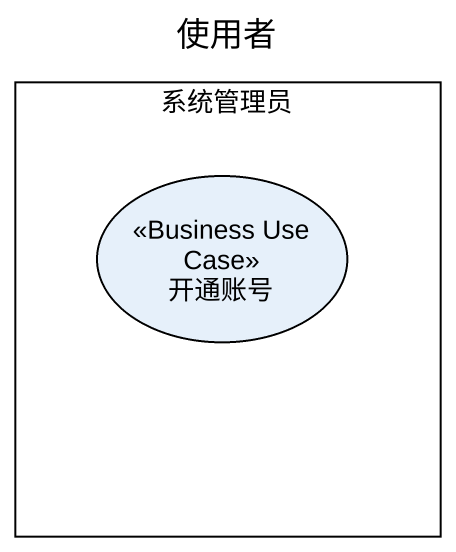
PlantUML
@startuml
title 使用者
rectangle 系统管理员 {
  usecase 开通账号 <<Business Use Case>>
}
@enduml
